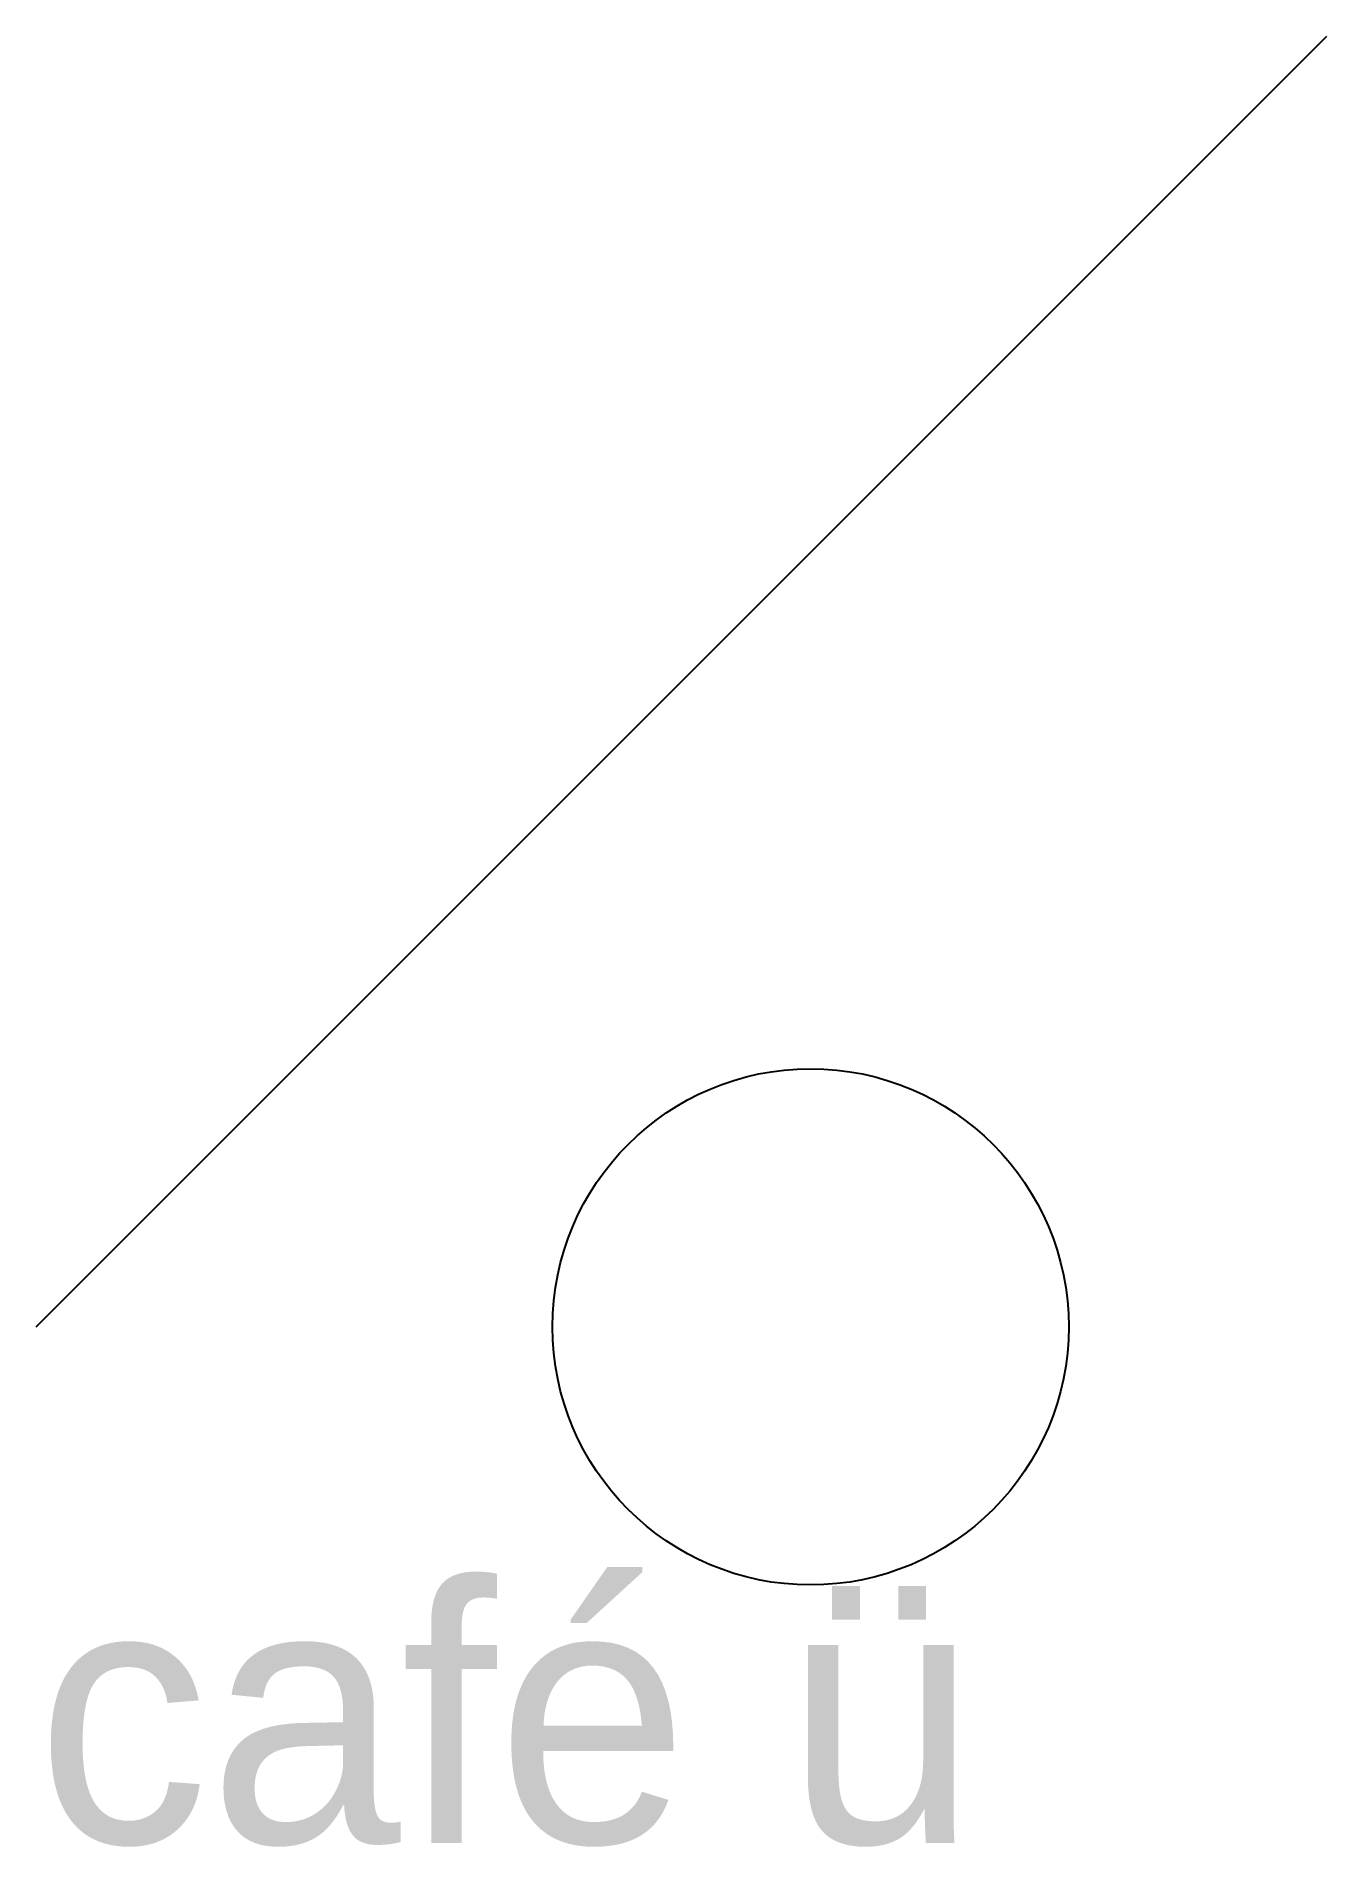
# Model space of a CAD drawing. Header units: metres. Extents: x 0 to 5, y -2.01 to 5.
import ezdxf

# ---------------------------------------------------------------- set-up
doc = ezdxf.new("R2010")
doc.units = ezdxf.units.M

msp = doc.modelspace()

# ---------------------------------------------------------------- linework, layer by layer
msp.add_line((0, 0), (5, 5))
msp.add_circle((3, 0), 1)

# ---------------------------------------------------------------- texts
msp.add_text('café ü', height=1).set_placement((0, -2))

doc.saveas('drawing.dxf')
